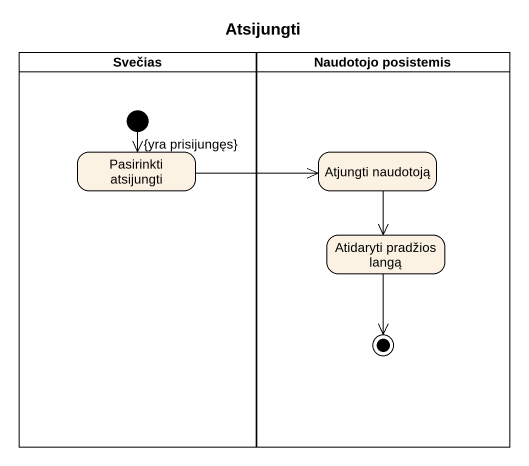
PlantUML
@startuml
title Atsijungti
hide empty description
state Svečias <<partition>> {
  state "Pasirinkti atsijungti" as Pasirinkti_atsijungti
  [*] --> Pasirinkti_atsijungti : {yra prisijungęs}
}
state "Naudotojo posistemis" as Naudotojo_posistemis <<partition>> {
  state "Atjungti naudotoją" as Atjungti_naudotoją
  state "Atidaryti pradžios langą" as Atidaryti_pradžios_langą
  Atidaryti_pradžios_langą --> [*]
}
Pasirinkti_atsijungti -right-> Atjungti_naudotoją
Atjungti_naudotoją --> Atidaryti_pradžios_langą
@enduml
